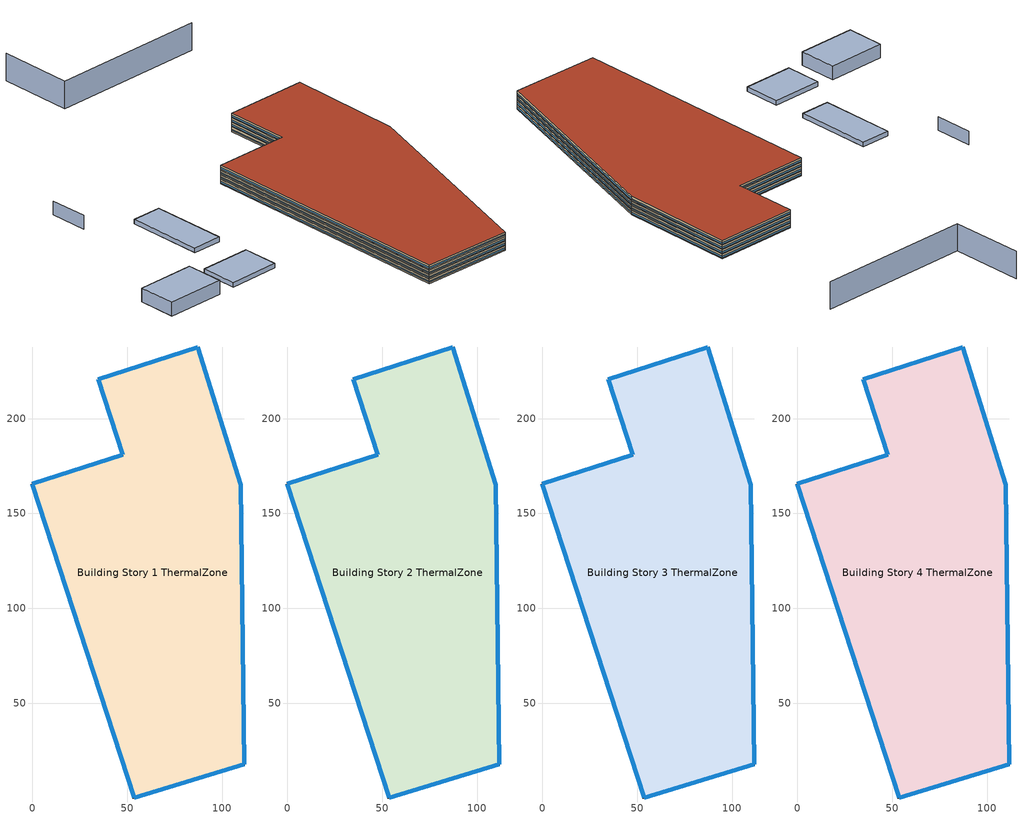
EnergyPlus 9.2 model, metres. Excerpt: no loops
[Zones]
Building Story 1 ThermalZone
 floor ground (Typical Insulated Carpeted 8in Slab Floor): 109.88,165.12 111.61,17.73 53.73,0 0,165.55 47.59,180.88 34.63,220.81 87.23,237.76 z0
 wall outside (Typical Insulated Exterior Mass Wall R-12.5): 111.61,17.73 109.88,165.12 87.23,237.76 34.63,220.81 47.59,180.88 0,165.55 53.73,0 111.61,17.73 z0:3
 window (U 0.48 SHGC 0.40 Dbl Ref-D Clr 6mm/13mm): 111.61,17.76 109.88,165.09 / 53.75,0.01 111.58,17.72 / 0.01,165.52 53.72,0.02 / 47.56,180.87 0.02,165.55 / 34.64,220.79 47.58,180.9 / 87.2,237.75 34.65,220.82 / 109.87,165.14 87.24,237.73 z0.76:1.66
 ceiling adiabatic (Typical IEAD Roof R-31.25): 87.23,237.76 34.63,220.81 47.59,180.88 0,165.55 53.73,0 111.61,17.73 109.88,165.12 z3
Building Story 2 ThermalZone
 floor adiabatic (Typical Interior Floor): 109.88,165.12 111.61,17.73 53.73,0 0,165.55 47.59,180.88 34.63,220.81 87.23,237.76 z3
 wall outside (Typical Insulated Exterior Mass Wall R-12.5): 111.61,17.73 109.88,165.12 87.23,237.76 34.63,220.81 47.59,180.88 0,165.55 53.73,0 111.61,17.73 z3:6
 window (U 0.48 SHGC 0.40 Dbl Ref-D Clr 6mm/13mm): 111.61,17.76 109.88,165.09 / 53.75,0.01 111.58,17.72 / 0.01,165.52 53.72,0.02 / 47.56,180.87 0.02,165.55 / 34.64,220.79 47.58,180.9 / 87.2,237.75 34.65,220.82 / 109.87,165.14 87.24,237.73 z3.76:4.66
 ceiling adiabatic (Typical Interior Ceiling): 87.23,237.76 34.63,220.81 47.59,180.88 0,165.55 53.73,0 111.61,17.73 109.88,165.12 z6
Building Story 3 ThermalZone
 floor adiabatic (Typical Insulated Carpeted 8in Slab Floor): 109.88,165.12 111.61,17.73 53.73,0 0,165.55 47.59,180.88 34.63,220.81 87.23,237.76 z6
 wall outside (Typical Insulated Exterior Mass Wall R-12.5): 111.61,17.73 109.88,165.12 87.23,237.76 34.63,220.81 47.59,180.88 0,165.55 53.73,0 111.61,17.73 z6:9
 window (U 0.48 SHGC 0.40 Dbl Ref-D Clr 6mm/13mm): 111.61,17.76 109.88,165.09 / 53.75,0.01 111.58,17.72 / 0.01,165.52 53.72,0.02 / 47.56,180.87 0.02,165.55 / 34.64,220.79 47.58,180.9 / 87.2,237.75 34.65,220.82 / 109.87,165.14 87.24,237.73 z6.76:7.66
 ceiling adiabatic (Typical IEAD Roof R-31.25): 87.23,237.76 34.63,220.81 47.59,180.88 0,165.55 53.73,0 111.61,17.73 109.88,165.12 z9
Building Story 4 ThermalZone
 floor adiabatic (Typical Interior Floor): 109.88,165.12 111.61,17.73 53.73,0 0,165.55 47.59,180.88 34.63,220.81 87.23,237.76 z9
 wall outside (Typical Insulated Exterior Mass Wall R-12.5): 111.61,17.73 109.88,165.12 87.23,237.76 34.63,220.81 47.59,180.88 0,165.55 53.73,0 111.61,17.73 z9:12
 window (U 0.48 SHGC 0.40 Dbl Ref-D Clr 6mm/13mm): 111.61,17.76 109.88,165.09 / 53.75,0.01 111.58,17.72 / 0.01,165.52 53.72,0.02 / 47.56,180.87 0.02,165.55 / 34.64,220.79 47.58,180.9 / 87.2,237.75 34.65,220.82 / 109.87,165.14 87.24,237.73 z9.76:10.66
 roof outside (Typical IEAD Roof R-31.25): 87.23,237.76 34.63,220.81 47.59,180.88 0,165.55 53.73,0 111.61,17.73 109.88,165.12 z12
shading: -55.19,335.85 -39.94,289.65 / -39.94,289.65 58.52,321.9 z0:18; -96.7,150.22 -104.57,174.1 / -106.45,54.29 -98.57,30.41 / -98.57,30.41 -61.58,42.53 / -61.58,42.53 -69.46,66.41 / -69.46,66.41 -106.45,54.29 z0:9; -25.84,80.27 -58.14,69.69 / -58.14,69.69 -50.6,46.85 / -50.6,46.85 -18.3,57.43 / -18.3,57.43 -25.84,80.27 / -51.51,95.22 -32.75,101.37 / -32.75,101.37 -48.51,149.12 / -48.51,149.12 -67.26,142.98 / -67.26,142.98 -51.51,95.22 z0:3; -69.46,66.41 -106.45,54.29 -98.57,30.41 -61.58,42.53 z9; -61.58,42.53 -98.57,30.41 -106.45,54.29 -69.46,66.41 z0; -50.6,46.85 -58.14,69.69 -25.84,80.27 -18.3,57.43 z0; -18.3,57.43 -25.84,80.27 -58.14,69.69 -50.6,46.85 z3; -32.75,101.37 -51.51,95.22 -67.26,142.98 -48.51,149.12 z0; -48.51,149.12 -67.26,142.98 -51.51,95.22 -32.75,101.37 z3
[Building]
Mixed_use 1: Terrain=City
[Site:Location]
Buffalo Niagara Intl Ap_NY_USA: Latitude {deg}=42.8132; Longitude {deg}=-78.8479; Time Zone {hr}=-5; Elevation {m}=215
[Site:GroundTemperature:BuildingSurface]
19.527, 19.502, 19.536, 19.598, 20.002, 21.64, 22.225, 22.375, 21.449, 20.121, 19.802, 19.633
[Site:WaterMainsTemperature]
Calculation Method=Correlation; Annual Average Outdoor Air Temperature {C}=8.96667; Maximum Difference In Monthly Average Outdoor Air Temperatures {deltaC}=26.2
[SizingPeriod:DesignDay] Day of Month=21; Dry-Bulb Temperature Range Modifier Type=DefaultMultipliers; Humidity Condition Type=Wetbulb; Barometric Pressure {Pa}=98769; Rain Indicator=No; Snow Indicator=No; Daylight Saving Time Indicator=No
Name | Month | Day Type | Maximum Dry-Bulb Temperature {C} | Daily Dry-Bulb Temperature Range {deltaC} | Wetbulb or DewPoint at Maximum Dry-Bulb {C} | Wind Speed {m/s} | Wind Direction {deg} | Solar Model Indicator | ASHRAE Clear Sky Optical Depth for Beam Irradiance (taub) | ASHRAE Clear Sky Optical Depth for Diffuse Irradiance (taud) | Sky Clearness
Buffalo Niagara Intl Ap Ann Clg .4% Condns DB=>MWB 1 | 7 | SummerDesignDay | 30.3 | 9.3 | 21.8 | 5.7 | 240 | ASHRAETau | 0.462 | 2.001
Buffalo Niagara Intl Ap Ann Clg .4% Condns WB=>MDB 1 | 7 | SummerDesignDay | 27.8 | 9.3 | 23.8 | 5.7 | 240 | ASHRAETau | 0.462 | 2.001
Buffalo Niagara Intl Ap Ann Htg 99.6% Condns DB 1 | 1 | WinterDesignDay | -16.3 | 0 | -16.3 | 5.1 | 270 | ASHRAEClearSky |  |  | 0
[Material] Thermal Absorptance=0.9
Name | Roughness | Thickness {m} | Conductivity {W/m-K} | Density {kg/m3} | Specific Heat {J/kg-K} | Solar Absorptance | Visible Absorptance
1/2IN Gypsum | Smooth | 0.0127 | 0.16 | 784.9 | 830 | 0.4 | 0.4
100mm Normalweight concrete floor | MediumRough | 0.1016 | 2.31045 | 2322 | 832.557 | 0 | 0
1IN Stucco | Smooth | 0.0253 | 0.6918 | 1858 | 837 | 0.7 | 0.92
8 in. Normalweight Concrete Floor | MediumRough | 0.2032 | 2.31 | 2322 | 832 | 0.7 | 0.7
8IN CONCRETE HW RefBldg | Rough | 0.2032 | 1.311 | 2240 | 836.8 | 0.7 | 0.7
Metal Roof Surface | Smooth | 0.0008 | 45.28 | 7824 | 500 | 0.7 | 0.7
Roof Membrane | VeryRough | 0.0095 | 0.16 | 1121.29 | 1460 | 0.7 | 0.7
Std Wood 6inch 1; Std Wood 6inch 2 | MediumSmooth | 0.15 | 0.12 | 540 | 1210 | 0.7 | 0.7
[Material:NoMass] Roughness=Smooth; Thermal Absorptance=0.9; Solar Absorptance=0.7
Name | Thermal Resistance {m2-K/W} | Visible Absorptance
CP02 CARPET PAD; Typical Carpet Pad | 0.21648 | 0.8
Typical Insulation R-10.11 | 1.78074 | 0.7
Typical Insulation R-30.13 | 5.30668 | 0.7
[WindowMaterial:Gas]
AIR 13MM: Gas Type=Air; Thickness {m}=0.0127
[WindowMaterial:Glazing] Optical Data Type=SpectralAverage; Thickness {m}=0.006; Infrared Transmittance at Normal Incidence=0; Front Side Infrared Hemispherical Emissivity=0.84; Conductivity {W/m-K}=0.9; Dirt Correction Factor for Solar and Visible Transmittance=1; Solar Diffusing=No
Name | Solar Transmittance at Normal Incidence | Front Side Solar Reflectance at Normal Incidence | Back Side Solar Reflectance at Normal Incidence | Visible Transmittance at Normal Incidence | Front Side Visible Reflectance at Normal Incidence | Back Side Visible Reflectance at Normal Incidence | Back Side Infrared Hemispherical Emissivity
CLEAR 6MM | 0.775 | 0.071 | 0.071 | 0.881 | 0.08 | 0.08 | 0.84
REF D CLEAR 6MM | 0.429 | 0.308 | 0.379 | 0.334 | 0.453 | 0.505 | 0.82
[Construction]
InteriorFurnishings 1: Std Wood 6inch 1
InteriorFurnishings 2: Std Wood 6inch 2
Typical IEAD Roof R-31.25: Roof Membrane, Typical Insulation R-30.13, Metal Roof Surface
Typical Insulated Carpeted 8in Slab Floor: 8 in. Normalweight Concrete Floor, Typical Carpet Pad
Typical Insulated Exterior Mass Wall R-12.5: 1IN Stucco, 8IN CONCRETE HW RefBldg, Typical Insulation R-10.11, 1/2IN Gypsum
Typical Interior Ceiling: CP02 CARPET PAD, 100mm Normalweight concrete floor
Typical Interior Floor: 100mm Normalweight concrete floor, CP02 CARPET PAD
U 0.48 SHGC 0.40 Dbl Ref-D Clr 6mm/13mm: REF D CLEAR 6MM, AIR 13MM, CLEAR 6MM
[Zone]
Building Story 1 ThermalZone; Building Story 2 ThermalZone; Building Story 3 ThermalZone; Building Story 4 ThermalZone
[InternalMass]
Name | Construction | Zone or ZoneList | Surface Area {m2}
Building Story 1 Space Mass | InteriorFurnishings 2 | Building Story 1 ThermalZone | 34921.7
Building Story 2 Space Mass | InteriorFurnishings 2 | Building Story 2 ThermalZone | 34921.7
Building Story 3 Space Mass | InteriorFurnishings 2 | Building Story 3 ThermalZone | 34921.7
Building Story 4 Space Mass | InteriorFurnishings 2 | Building Story 4 ThermalZone | 34921.7
Building Story 4 Space Office OfficeLarge Data Center A  - Story Ground Mass; Building Story 4 Space Office OfficeLarge Data Center C  - Story Ground Mass | InteriorFurnishings 1 | Building Story 4 ThermalZone | 27.8136
Building Story 4 Space Office OfficeLarge Data Center B  - Story Ground Mass | InteriorFurnishings 1 | Building Story 4 ThermalZone | 600.9
Building Story 4 Space Office OfficeLarge Main Data Center A  - Story Ground Mass; Building Story 4 Space Office OfficeLarge Main Data Center C  - Story Ground Mass | InteriorFurnishings 1 | Building Story 4 ThermalZone | 50.0054
Building Story 4 Space Office OfficeLarge Main Data Center B  - Story Ground Mass | InteriorFurnishings 1 | Building Story 4 ThermalZone | 1080.34
Building Story 4 Space Office WholeBuilding - Lg Office A  - Story Ground Mass; Building Story 4 Space Office WholeBuilding - Lg Office C  - Story Ground Mass | InteriorFurnishings 1 | Building Story 4 ThermalZone | 1359.85
Building Story 4 Space Office WholeBuilding - Lg Office A end_a - Story Ground Mass; Building Story 4 Space Office WholeBuilding - Lg Office C end_a - Story Ground Mass | InteriorFurnishings 1 | Building Story 4 ThermalZone | 41.7843
Building Story 4 Space Office WholeBuilding - Lg Office B  - Story Ground Mass | InteriorFurnishings 1 | Building Story 4 ThermalZone | 29378.8
Building Story 4 Space Office WholeBuilding - Lg Office B end_a - Story Ground Mass | InteriorFurnishings 1 | Building Story 4 ThermalZone | 902.73
Building Story 2 Space Office WholeBuilding - Lg Office A  - Story Mid Mass; Building Story 2 Space Office WholeBuilding - Lg Office C  - Story Mid Mass | InteriorFurnishings 1 | Building Story 2 ThermalZone | 1395.88
Building Story 2 Space Office WholeBuilding - Lg Office A end_a - Story Mid Mass; Building Story 2 Space Office WholeBuilding - Lg Office A end_b - Story Mid Mass; Building Story 2 Space Office WholeBuilding - Lg Office C end_a - Story Mid Mass; Building Story 2 Space Office WholeBuilding - Lg Office C end_b - Story Mid Mass | InteriorFurnishings 1 | Building Story 2 ThermalZone | 41.7843
Building Story 2 Space Office WholeBuilding - Lg Office B  - Story Mid Mass | InteriorFurnishings 1 | Building Story 2 ThermalZone | 30157.3
Building Story 2 Space Office WholeBuilding - Lg Office B end_a - Story Mid Mass; Building Story 2 Space Office WholeBuilding - Lg Office B end_b - Story Mid Mass | InteriorFurnishings 1 | Building Story 2 ThermalZone | 902.73
Building Story 3 Space FullServiceRestaurant Dining A  - Story Mid2 Mass; Building Story 3 Space FullServiceRestaurant Dining C  - Story Mid2 Mass | InteriorFurnishings 1 | Building Story 3 ThermalZone | 630.477
Building Story 3 Space FullServiceRestaurant Dining A end_b - Story Mid2 Mass; Building Story 3 Space FullServiceRestaurant Dining C end_b - Story Mid2 Mass; Building Story 3 Space FullServiceRestaurant Kitchen A end_a - Story Mid2 Mass; Building Story 3 Space FullServiceRestaurant Kitchen C end_a - Story Mid2 Mass | InteriorFurnishings 1 | Building Story 3 ThermalZone | 41.7843
Building Story 3 Space FullServiceRestaurant Dining B  - Story Mid2 Mass | InteriorFurnishings 1 | Building Story 3 ThermalZone | 13621.2
Building Story 3 Space FullServiceRestaurant Dining B end_b - Story Mid2 Mass; Building Story 3 Space FullServiceRestaurant Kitchen B end_a - Story Mid2 Mass | InteriorFurnishings 1 | Building Story 3 ThermalZone | 902.73
Building Story 3 Space FullServiceRestaurant Kitchen A  - Story Mid2 Mass; Building Story 3 Space FullServiceRestaurant Kitchen C  - Story Mid2 Mass | InteriorFurnishings 1 | Building Story 3 ThermalZone | 765.403
Building Story 3 Space FullServiceRestaurant Kitchen B  - Story Mid2 Mass | InteriorFurnishings 1 | Building Story 3 ThermalZone | 16536.2
Building Story 1 Space FullServiceRestaurant Dining A  - Story Top Mass; Building Story 1 Space FullServiceRestaurant Dining C  - Story Top Mass | InteriorFurnishings 1 | Building Story 1 ThermalZone | 1395.88
Building Story 1 Space FullServiceRestaurant Dining A end_a - Story Top Mass; Building Story 1 Space FullServiceRestaurant Dining A end_b - Story Top Mass; Building Story 1 Space FullServiceRestaurant Dining C end_a - Story Top Mass; Building Story 1 Space FullServiceRestaurant Dining C end_b - Story Top Mass | InteriorFurnishings 1 | Building Story 1 ThermalZone | 41.7843
Building Story 1 Space FullServiceRestaurant Dining B  - Story Top Mass | InteriorFurnishings 1 | Building Story 1 ThermalZone | 30157.3
Building Story 1 Space FullServiceRestaurant Dining B end_a - Story Top Mass; Building Story 1 Space FullServiceRestaurant Dining B end_b - Story Top Mass | InteriorFurnishings 1 | Building Story 1 ThermalZone | 902.73
[Daylighting:Controls] Lighting Control Type=Stepped; Minimum Input Power Fraction for Continuous or ContinuousOff Dimming Control=0.3; Minimum Light Output Fraction for Continuous or ContinuousOff Dimming Control=0.2; Number of Stepped Control Steps=3; Probability Lighting will be Reset When Needed in Manual Stepped Control=1; Glare Calculation Azimuth Angle of View Direction Clockwise from Zone y-Axis {deg}=-0; Maximum Allowable Discomfort Glare Index=22
Name | Zone | Glare Calculation Daylighting Reference Point | Daylighting Reference Point Name 1 | Fraction of Zone Controlled by Reference Point 1 | Illuminance Setpoint at Reference Point 1 {lux} | Daylighting Reference Point Name 2 | Fraction of Zone Controlled by Reference Point 2 | Illuminance Setpoint at Reference Point 2 {lux}
Building Story 1 ThermalZone DaylightingControls | Building Story 1 ThermalZone | Building Story 1 Space Daylt Sensor 1 | Building Story 1 Space Daylt Sensor 1 | 0.057 | 300 | Building Story 1 Space Daylt Sensor 2 | 0.141 | 300
Building Story 2 ThermalZone DaylightingControls | Building Story 2 ThermalZone | Building Story 2 Space Daylt Sensor 1 | Building Story 2 Space Daylt Sensor 1 | 0.039 | 375 | Building Story 2 Space Daylt Sensor 2 | 0.045 | 375
Building Story 3 ThermalZone DaylightingControls | Building Story 3 ThermalZone | Building Story 3 Space Daylt Sensor 1 | Building Story 3 Space Daylt Sensor 1 | 0.057 | 375 | Building Story 3 Space Daylt Sensor 2 | 0.141 | 375
Building Story 4 ThermalZone DaylightingControls | Building Story 4 ThermalZone | Building Story 4 Space Daylt Sensor 1 | Building Story 4 Space Daylt Sensor 1 | 0.039 | 375 | Building Story 4 Space Daylt Sensor 2 | 0.045 | 375
[AvailabilityManager:NightCycle] Applicability Schedule=Always On Discrete; Control Type=CycleOnAny; Thermostat Tolerance {deltaC}=1; Cycling Run Time Control Type=FixedRunTime; Cycling Run Time {s}=1800
Name | Fan Schedule
Availability Manager Night Cycle 1 | 1 Zone VAV Occ Sch
Availability Manager Night Cycle 2 | 1 Zone VAV 1 Occ Sch
Availability Manager Night Cycle 3 | 1 Zone VAV 2 Occ Sch
Availability Manager Night Cycle 4 | 1 Zone VAV 3 Occ Sch
[AvailabilityManager:Scheduled] Schedule=Always On Discrete
1 Zone VAV OA System Availability Manager; 1 Zone VAV 1 OA System Availability Manager; 1 Zone VAV 2 OA System Availability Manager; 1 Zone VAV 3 OA System Availability Manager
[Exterior:Lights] Control Option=AstronomicalClock
Name | Schedule | Design Level {W}
Building Facades | Schedule Ruleset 1 | 2655.51
Main Entries | Schedule Ruleset 2 | 2256.552
Other Doors | Schedule Ruleset 2 | 4513.104
Parking Areas and Drives | Schedule Ruleset 2 | 176885
[EnergyManagementSystem:Sensor] Output:Variable or Output:Meter Index Key=Environment
Name | Output:Variable or Output:Meter
Mains_Water_Temp_Sen | Site Mains Water Temperature
OAT; OAT_1; OAT_2; OAT_3 | Site Outdoor Air Drybulb Temperature
[EnergyManagementSystem:Actuator] Actuated Component Control Type=Schedule Value
Name | Actuated Component Unique | Actuated Component Type
Mains_Water_Temp_Act | Mains Water Temperature | Schedule:Constant
SYS1ZoneVAV1ClgSch0; SYS1ZoneVAV3ClgSch0 | OfficeLarge CLGSETP_SCH_NO_SETBACK | Schedule:Year
SYS1ZoneVAV1HtgSch0; SYS1ZoneVAV3HtgSch0 | OfficeLarge HTGSETP_SCH_YES_OPTIMUM | Schedule:Year
SYS1ZoneVAV2ClgSch0 | RestaurantSitDown CLGSETP_KITCHEN_SCH_NO_OPTIMUM | Schedule:Year
SYS1ZoneVAV2HtgSch0 | RestaurantSitDown HTGSETP_KITCHEN_SCH_NO_OPTIMUM | Schedule:Year
SYS1ZoneVAVClgSch0 | RestaurantSitDown CLGSETP_SCH_NO_OPTIMUM | Schedule:Year
SYS1ZoneVAVHtgSch0 | RestaurantSitDown HTGSETP_SCH_NO_OPTIMUM | Schedule:Year
[EnergyManagementSystem:Program]
Mains_Water_Prg: SET Mains_Water_Temp_Act = Mains_Water_Temp_Sen
SYS1ZoneVAV1OptimumStartProg0: IF DaylightSavings==0 && DayOfWeek>1 && Hour==5 && OAT_1<23.9 && OAT_1>1.7; SET SYS1ZoneVAV1ClgSch0 = 29.4; SET SYS1ZoneVAV1HtgSch0 = 15.6; ELSEIF DaylightSavings==0 && DayOfWeek==1 && Hour==7 && OAT_1<23.9 && OAT_1>1.7; SET SYS1ZoneVAV1ClgSch0 = 29.4; SET SYS1ZoneVAV1HtgSch0 = 15.6; ELSEIF DaylightSavings==1 && DayOfWeek>1 && Hour==4 && OAT_1<23.9 && OAT_1>1.7; SET SYS1ZoneVAV1ClgSch0 = 29.4; SET SYS1ZoneVAV1HtgSch0 = 15.6; ELSEIF DaylightSavings==1 && DayOfWeek==1 && Hour==6 && OAT_1<23.9 && OAT_1>1.7; SET SYS1ZoneVAV1ClgSch0 = 29.4; SET SYS1ZoneVAV1HtgSch0 = 15.6; ELSE; SET SYS1ZoneVAV1ClgSch0 = NULL; SET SYS1ZoneVAV1HtgSch0 = NULL; ENDIF
SYS1ZoneVAV2OptimumStartProg0: IF DaylightSavings==0 && DayOfWeek>1 && Hour==5 && OAT_2<23.9 && OAT_2>1.7; SET SYS1ZoneVAV2ClgSch0 = 29.4; SET SYS1ZoneVAV2HtgSch0 = 15.6; ELSEIF DaylightSavings==0 && DayOfWeek==1 && Hour==7 && OAT_2<23.9 && OAT_2>1.7; SET SYS1ZoneVAV2ClgSch0 = 29.4; SET SYS1ZoneVAV2HtgSch0 = 15.6; ELSEIF DaylightSavings==1 && DayOfWeek>1 && Hour==4 && OAT_2<23.9 && OAT_2>1.7; SET SYS1ZoneVAV2ClgSch0 = 29.4; SET SYS1ZoneVAV2HtgSch0 = 15.6; ELSEIF DaylightSavings==1 && DayOfWeek==1 && Hour==6 && OAT_2<23.9 && OAT_2>1.7; SET SYS1ZoneVAV2ClgSch0 = 29.4; SET SYS1ZoneVAV2HtgSch0 = 15.6; ELSE; SET SYS1ZoneVAV2ClgSch0 = NULL; SET SYS1ZoneVAV2HtgSch0 = NULL; ENDIF
SYS1ZoneVAV3OptimumStartProg0: IF DaylightSavings==0 && DayOfWeek>1 && Hour==5 && OAT_3<23.9 && OAT_3>1.7; SET SYS1ZoneVAV3ClgSch0 = 29.4; SET SYS1ZoneVAV3HtgSch0 = 15.6; ELSEIF DaylightSavings==0 && DayOfWeek==1 && Hour==7 && OAT_3<23.9 && OAT_3>1.7; SET SYS1ZoneVAV3ClgSch0 = 29.4; SET SYS1ZoneVAV3HtgSch0 = 15.6; ELSEIF DaylightSavings==1 && DayOfWeek>1 && Hour==4 && OAT_3<23.9 && OAT_3>1.7; SET SYS1ZoneVAV3ClgSch0 = 29.4; SET SYS1ZoneVAV3HtgSch0 = 15.6; ELSEIF DaylightSavings==1 && DayOfWeek==1 && Hour==6 && OAT_3<23.9 && OAT_3>1.7; SET SYS1ZoneVAV3ClgSch0 = 29.4; SET SYS1ZoneVAV3HtgSch0 = 15.6; ELSE; SET SYS1ZoneVAV3ClgSch0 = NULL; SET SYS1ZoneVAV3HtgSch0 = NULL; ENDIF
SYS1ZoneVAVOptimumStartProg0: IF DaylightSavings==0 && DayOfWeek>1 && Hour==5 && OAT<23.9 && OAT>1.7; SET SYS1ZoneVAVClgSch0 = 29.4; SET SYS1ZoneVAVHtgSch0 = 15.6; ELSEIF DaylightSavings==0 && DayOfWeek==1 && Hour==7 && OAT<23.9 && OAT>1.7; SET SYS1ZoneVAVClgSch0 = 29.4; SET SYS1ZoneVAVHtgSch0 = 15.6; ELSEIF DaylightSavings==1 && DayOfWeek>1 && Hour==4 && OAT<23.9 && OAT>1.7; SET SYS1ZoneVAVClgSch0 = 29.4; SET SYS1ZoneVAVHtgSch0 = 15.6; ELSEIF DaylightSavings==1 && DayOfWeek==1 && Hour==6 && OAT<23.9 && OAT>1.7; SET SYS1ZoneVAVClgSch0 = 29.4; SET SYS1ZoneVAVHtgSch0 = 15.6; ELSE; SET SYS1ZoneVAVClgSch0 = NULL; SET SYS1ZoneVAVHtgSch0 = NULL; ENDIF
[EnergyManagementSystem:ProgramCallingManager]
Mains_Water_Prg_Mgr: BeginTimestepBeforePredictor; Mains_Water_Prg
SYS1ZoneVAV1OptimumStartCallingManager0: BeginTimestepBeforePredictor; SYS1ZoneVAV1OptimumStartProg0
SYS1ZoneVAV2OptimumStartCallingManager0: BeginTimestepBeforePredictor; SYS1ZoneVAV2OptimumStartProg0
SYS1ZoneVAV3OptimumStartCallingManager0: BeginTimestepBeforePredictor; SYS1ZoneVAV3OptimumStartProg0
SYS1ZoneVAVOptimumStartCallingManager0: BeginTimestepBeforePredictor; SYS1ZoneVAVOptimumStartProg0
[Schedule:Day:Interval]
RestaurantSitDown HTGSETP_SCH_NO_OPTIMUM Default|Sat|Wkdy Day; RestaurantSitDown HTGSETP_SCH_NO_OPTIMUM Default: No, 04:00, 15.6, 24:00, 21
RestaurantSitDown HTGSETP_SCH_NO_OPTIMUM Summer Design Day; OfficeLarge HTGSETP_SCH_YES_OPTIMUM Default; OfficeLarge HTGSETP_SCH_YES_OPTIMUM Summer Design Day; RestaurantSitDown HTGSETP_KITCHEN_SCH_NO_OPTIMUM Summer Design Day: No, 24:00, 15.6
RestaurantSitDown HTGSETP_SCH_NO_OPTIMUM Winter Design Day: No, 24:00, 21
RestaurantSitDown CLGSETP_SCH_NO_OPTIMUM Default|Sat|Wkdy Day; RestaurantSitDown CLGSETP_SCH_NO_OPTIMUM Default: No, 04:00, 30, 24:00, 24
RestaurantSitDown CLGSETP_SCH_NO_OPTIMUM Summer Design Day: No, 05:00, 30, 06:00, 26, 24:00, 24
RestaurantSitDown CLGSETP_SCH_NO_OPTIMUM Winter Design Day; RestaurantSitDown CLGSETP_KITCHEN_SCH_NO_OPTIMUM Winter Design Day: No, 24:00, 30
1 Zone VAV Occ Sch Default; 1 Zone VAV 2 Occ Sch Default: No, 07:00, 0, 24:00, 1
1 Zone VAV Occ Sch Summer Design Day; 1 Zone VAV Occ Sch Winter Design Day; 1 Zone VAV 1 Occ Sch Summer Design Day; 1 Zone VAV 1 Occ Sch Winter Design Day; 1 Zone VAV 2 Occ Sch Summer Design Day; 1 Zone VAV 2 Occ Sch Winter Design Day; 1 Zone VAV 3 Occ Sch Summer Design Day; 1 Zone VAV 3 Occ Sch Winter Design Day: No, 24:00, 1
OfficeLarge HTGSETP_SCH_YES_OPTIMUM Wkdy Day: No, 04:00, 15.6, 05:00, 17.8, 06:00, 20, 22:00, 21, 24:00, 15.6
OfficeLarge HTGSETP_SCH_YES_OPTIMUM Sat Day: No, 04:00, 15.6, 05:00, 17.8, 06:00, 20, 17:00, 21, 24:00, 15.6
OfficeLarge HTGSETP_SCH_YES_OPTIMUM Winter Design Day: No, 05:00, 15.6, 06:00, 17.6, 07:00, 19.6, 22:00, 21, 24:00, 15.6
OfficeLarge CLGSETP_SCH_NO_SETBACK Default|WntrDsn|Sat|Wkdy Day; OfficeLarge CLGSETP_SCH_NO_SETBACK Default; OfficeLarge CLGSETP_SCH_NO_SETBACK Winter Design Day: No, 24:00, 24
OfficeLarge CLGSETP_SCH_NO_SETBACK Summer Design Day: No, 05:00, 26.7, 06:00, 25.7, 07:00, 25, 22:00, 24, 24:00, 26.7
1 Zone VAV 1 Occ Sch Default; 1 Zone VAV 3 Occ Sch Default: No, 07:00, 0, 18:00, 1, 24:00, 0
1 Zone VAV 1 Occ Sch Saturday; 1 Zone VAV 3 Occ Sch Saturday: No, 08:00, 0, 12:00, 1, 24:00, 0
1 Zone VAV 1 Occ Sch Sunday; 1 Zone VAV 3 Occ Sch Sunday: No, 24:00, 0
RestaurantSitDown HTGSETP_KITCHEN_SCH_NO_OPTIMUM Default|Sat|Wkdy Day; RestaurantSitDown HTGSETP_KITCHEN_SCH_NO_OPTIMUM Default: No, 01:00, 19, 04:00, 15.6, 24:00, 19
RestaurantSitDown HTGSETP_KITCHEN_SCH_NO_OPTIMUM Winter Design Day: No, 24:00, 19
RestaurantSitDown CLGSETP_KITCHEN_SCH_NO_OPTIMUM Default|Sat|Wkdy Day; RestaurantSitDown CLGSETP_KITCHEN_SCH_NO_OPTIMUM Default: No, 01:00, 26, 04:00, 30, 24:00, 26
RestaurantSitDown CLGSETP_KITCHEN_SCH_NO_OPTIMUM Summer Design Day: No, 01:00, 26, 05:00, 30, 06:00, 28, 24:00, 26
Schedule Day 52: No, 06:00, 0, 24:00, 1
Schedule Day 53: No, 06:00, 0.7, 24:00, 1
[Schedule:Week:Daily]
RestaurantSitDown HTGSETP_SCH_NO_OPTIMUM Week Rule - Jan1-Jan5: RestaurantSitDown HTGSETP_SCH_NO_OPTIMUM Default, RestaurantSitDown HTGSETP_SCH_NO_OPTIMUM Default, RestaurantSitDown HTGSETP_SCH_NO_OPTIMUM Default|Sat|Wkdy Day, RestaurantSitDown HTGSETP_SCH_NO_OPTIMUM Default|Sat|Wkdy Day, RestaurantSitDown HTGSETP_SCH_NO_OPTIMUM Default|Sat|Wkdy Day, RestaurantSitDown HTGSETP_SCH_NO_OPTIMUM Default|Sat|Wkdy Day, RestaurantSitDown HTGSETP_SCH_NO_OPTIMUM Default|Sat|Wkdy Day, RestaurantSitDown HTGSETP_SCH_NO_OPTIMUM Default, RestaurantSitDown HTGSETP_SCH_NO_OPTIMUM Summer Design Day, RestaurantSitDown HTGSETP_SCH_NO_OPTIMUM Winter Design Day, RestaurantSitDown HTGSETP_SCH_NO_OPTIMUM Default, RestaurantSitDown HTGSETP_SCH_NO_OPTIMUM Default
RestaurantSitDown HTGSETP_SCH_NO_OPTIMUM Week Rule - Jan6-Dec31: RestaurantSitDown HTGSETP_SCH_NO_OPTIMUM Default, RestaurantSitDown HTGSETP_SCH_NO_OPTIMUM Default|Sat|Wkdy Day, RestaurantSitDown HTGSETP_SCH_NO_OPTIMUM Default|Sat|Wkdy Day, RestaurantSitDown HTGSETP_SCH_NO_OPTIMUM Default|Sat|Wkdy Day, RestaurantSitDown HTGSETP_SCH_NO_OPTIMUM Default|Sat|Wkdy Day, RestaurantSitDown HTGSETP_SCH_NO_OPTIMUM Default|Sat|Wkdy Day, RestaurantSitDown HTGSETP_SCH_NO_OPTIMUM Default|Sat|Wkdy Day, RestaurantSitDown HTGSETP_SCH_NO_OPTIMUM Default, RestaurantSitDown HTGSETP_SCH_NO_OPTIMUM Summer Design Day, RestaurantSitDown HTGSETP_SCH_NO_OPTIMUM Winter Design Day, RestaurantSitDown HTGSETP_SCH_NO_OPTIMUM Default, RestaurantSitDown HTGSETP_SCH_NO_OPTIMUM Default
RestaurantSitDown CLGSETP_SCH_NO_OPTIMUM Week Rule - Jan1-Jan5: RestaurantSitDown CLGSETP_SCH_NO_OPTIMUM Default, RestaurantSitDown CLGSETP_SCH_NO_OPTIMUM Default, RestaurantSitDown CLGSETP_SCH_NO_OPTIMUM Default|Sat|Wkdy Day, RestaurantSitDown CLGSETP_SCH_NO_OPTIMUM Default|Sat|Wkdy Day, RestaurantSitDown CLGSETP_SCH_NO_OPTIMUM Default|Sat|Wkdy Day, RestaurantSitDown CLGSETP_SCH_NO_OPTIMUM Default|Sat|Wkdy Day, RestaurantSitDown CLGSETP_SCH_NO_OPTIMUM Default|Sat|Wkdy Day, RestaurantSitDown CLGSETP_SCH_NO_OPTIMUM Default, RestaurantSitDown CLGSETP_SCH_NO_OPTIMUM Summer Design Day, RestaurantSitDown CLGSETP_SCH_NO_OPTIMUM Winter Design Day, RestaurantSitDown CLGSETP_SCH_NO_OPTIMUM Default, RestaurantSitDown CLGSETP_SCH_NO_OPTIMUM Default
RestaurantSitDown CLGSETP_SCH_NO_OPTIMUM Week Rule - Jan6-Dec31: RestaurantSitDown CLGSETP_SCH_NO_OPTIMUM Default, RestaurantSitDown CLGSETP_SCH_NO_OPTIMUM Default|Sat|Wkdy Day, RestaurantSitDown CLGSETP_SCH_NO_OPTIMUM Default|Sat|Wkdy Day, RestaurantSitDown CLGSETP_SCH_NO_OPTIMUM Default|Sat|Wkdy Day, RestaurantSitDown CLGSETP_SCH_NO_OPTIMUM Default|Sat|Wkdy Day, RestaurantSitDown CLGSETP_SCH_NO_OPTIMUM Default|Sat|Wkdy Day, RestaurantSitDown CLGSETP_SCH_NO_OPTIMUM Default|Sat|Wkdy Day, RestaurantSitDown CLGSETP_SCH_NO_OPTIMUM Default, RestaurantSitDown CLGSETP_SCH_NO_OPTIMUM Summer Design Day, RestaurantSitDown CLGSETP_SCH_NO_OPTIMUM Winter Design Day, RestaurantSitDown CLGSETP_SCH_NO_OPTIMUM Default, RestaurantSitDown CLGSETP_SCH_NO_OPTIMUM Default
1 Zone VAV Occ Sch Week Rule - Jan1-Dec31: 1 Zone VAV Occ Sch Default, 1 Zone VAV Occ Sch Default, 1 Zone VAV Occ Sch Default, 1 Zone VAV Occ Sch Default, 1 Zone VAV Occ Sch Default, 1 Zone VAV Occ Sch Default, 1 Zone VAV Occ Sch Default, 1 Zone VAV Occ Sch Default, 1 Zone VAV Occ Sch Summer Design Day, 1 Zone VAV Occ Sch Winter Design Day, 1 Zone VAV Occ Sch Default, 1 Zone VAV Occ Sch Default
OfficeLarge HTGSETP_SCH_YES_OPTIMUM Week Rule - Jan1-Jan5: OfficeLarge HTGSETP_SCH_YES_OPTIMUM Default, OfficeLarge HTGSETP_SCH_YES_OPTIMUM Default, OfficeLarge HTGSETP_SCH_YES_OPTIMUM Wkdy Day, OfficeLarge HTGSETP_SCH_YES_OPTIMUM Wkdy Day, OfficeLarge HTGSETP_SCH_YES_OPTIMUM Wkdy Day, OfficeLarge HTGSETP_SCH_YES_OPTIMUM Wkdy Day, OfficeLarge HTGSETP_SCH_YES_OPTIMUM Sat Day, OfficeLarge HTGSETP_SCH_YES_OPTIMUM Default, OfficeLarge HTGSETP_SCH_YES_OPTIMUM Summer Design Day, OfficeLarge HTGSETP_SCH_YES_OPTIMUM Winter Design Day, OfficeLarge HTGSETP_SCH_YES_OPTIMUM Default, OfficeLarge HTGSETP_SCH_YES_OPTIMUM Default
OfficeLarge HTGSETP_SCH_YES_OPTIMUM Week Rule - Jan6-Dec31: OfficeLarge HTGSETP_SCH_YES_OPTIMUM Default, OfficeLarge HTGSETP_SCH_YES_OPTIMUM Wkdy Day, OfficeLarge HTGSETP_SCH_YES_OPTIMUM Wkdy Day, OfficeLarge HTGSETP_SCH_YES_OPTIMUM Wkdy Day, OfficeLarge HTGSETP_SCH_YES_OPTIMUM Wkdy Day, OfficeLarge HTGSETP_SCH_YES_OPTIMUM Wkdy Day, OfficeLarge HTGSETP_SCH_YES_OPTIMUM Sat Day, OfficeLarge HTGSETP_SCH_YES_OPTIMUM Default, OfficeLarge HTGSETP_SCH_YES_OPTIMUM Summer Design Day, OfficeLarge HTGSETP_SCH_YES_OPTIMUM Winter Design Day, OfficeLarge HTGSETP_SCH_YES_OPTIMUM Default, OfficeLarge HTGSETP_SCH_YES_OPTIMUM Default
OfficeLarge CLGSETP_SCH_NO_SETBACK Week Rule - Jan1-Jan5: OfficeLarge CLGSETP_SCH_NO_SETBACK Default, OfficeLarge CLGSETP_SCH_NO_SETBACK Default, OfficeLarge CLGSETP_SCH_NO_SETBACK Default|WntrDsn|Sat|Wkdy Day, OfficeLarge CLGSETP_SCH_NO_SETBACK Default|WntrDsn|Sat|Wkdy Day, OfficeLarge CLGSETP_SCH_NO_SETBACK Default|WntrDsn|Sat|Wkdy Day, OfficeLarge CLGSETP_SCH_NO_SETBACK Default|WntrDsn|Sat|Wkdy Day, OfficeLarge CLGSETP_SCH_NO_SETBACK Default|WntrDsn|Sat|Wkdy Day, OfficeLarge CLGSETP_SCH_NO_SETBACK Default, OfficeLarge CLGSETP_SCH_NO_SETBACK Summer Design Day, OfficeLarge CLGSETP_SCH_NO_SETBACK Winter Design Day, OfficeLarge CLGSETP_SCH_NO_SETBACK Default, OfficeLarge CLGSETP_SCH_NO_SETBACK Default
OfficeLarge CLGSETP_SCH_NO_SETBACK Week Rule - Jan6-Dec31: OfficeLarge CLGSETP_SCH_NO_SETBACK Default, OfficeLarge CLGSETP_SCH_NO_SETBACK Default|WntrDsn|Sat|Wkdy Day, OfficeLarge CLGSETP_SCH_NO_SETBACK Default|WntrDsn|Sat|Wkdy Day, OfficeLarge CLGSETP_SCH_NO_SETBACK Default|WntrDsn|Sat|Wkdy Day, OfficeLarge CLGSETP_SCH_NO_SETBACK Default|WntrDsn|Sat|Wkdy Day, OfficeLarge CLGSETP_SCH_NO_SETBACK Default|WntrDsn|Sat|Wkdy Day, OfficeLarge CLGSETP_SCH_NO_SETBACK Default|WntrDsn|Sat|Wkdy Day, OfficeLarge CLGSETP_SCH_NO_SETBACK Default, OfficeLarge CLGSETP_SCH_NO_SETBACK Summer Design Day, OfficeLarge CLGSETP_SCH_NO_SETBACK Winter Design Day, OfficeLarge CLGSETP_SCH_NO_SETBACK Default, OfficeLarge CLGSETP_SCH_NO_SETBACK Default
1 Zone VAV 1 Occ Sch Week Rule - Jan1-Jan5: 1 Zone VAV 1 Occ Sch Default, 1 Zone VAV 1 Occ Sch Default, 1 Zone VAV 1 Occ Sch Default, 1 Zone VAV 1 Occ Sch Default, 1 Zone VAV 1 Occ Sch Default, 1 Zone VAV 1 Occ Sch Default, 1 Zone VAV 1 Occ Sch Saturday, 1 Zone VAV 1 Occ Sch Default, 1 Zone VAV 1 Occ Sch Summer Design Day, 1 Zone VAV 1 Occ Sch Winter Design Day, 1 Zone VAV 1 Occ Sch Default, 1 Zone VAV 1 Occ Sch Default
1 Zone VAV 1 Occ Sch Week Rule - Jan6-Dec31: 1 Zone VAV 1 Occ Sch Sunday, 1 Zone VAV 1 Occ Sch Default, 1 Zone VAV 1 Occ Sch Default, 1 Zone VAV 1 Occ Sch Default, 1 Zone VAV 1 Occ Sch Default, 1 Zone VAV 1 Occ Sch Default, 1 Zone VAV 1 Occ Sch Saturday, 1 Zone VAV 1 Occ Sch Default, 1 Zone VAV 1 Occ Sch Summer Design Day, 1 Zone VAV 1 Occ Sch Winter Design Day, 1 Zone VAV 1 Occ Sch Default, 1 Zone VAV 1 Occ Sch Default
RestaurantSitDown HTGSETP_KITCHEN_SCH_NO_OPTIMUM Week Rule - Jan1-Jan5: RestaurantSitDown HTGSETP_KITCHEN_SCH_NO_OPTIMUM Default, RestaurantSitDown HTGSETP_KITCHEN_SCH_NO_OPTIMUM Default, RestaurantSitDown HTGSETP_KITCHEN_SCH_NO_OPTIMUM Default|Sat|Wkdy Day, RestaurantSitDown HTGSETP_KITCHEN_SCH_NO_OPTIMUM Default|Sat|Wkdy Day, RestaurantSitDown HTGSETP_KITCHEN_SCH_NO_OPTIMUM Default|Sat|Wkdy Day, RestaurantSitDown HTGSETP_KITCHEN_SCH_NO_OPTIMUM Default|Sat|Wkdy Day, RestaurantSitDown HTGSETP_KITCHEN_SCH_NO_OPTIMUM Default|Sat|Wkdy Day, RestaurantSitDown HTGSETP_KITCHEN_SCH_NO_OPTIMUM Default, RestaurantSitDown HTGSETP_KITCHEN_SCH_NO_OPTIMUM Summer Design Day, RestaurantSitDown HTGSETP_KITCHEN_SCH_NO_OPTIMUM Winter Design Day, RestaurantSitDown HTGSETP_KITCHEN_SCH_NO_OPTIMUM Default, RestaurantSitDown HTGSETP_KITCHEN_SCH_NO_OPTIMUM Default
RestaurantSitDown HTGSETP_KITCHEN_SCH_NO_OPTIMUM Week Rule - Jan6-Dec31: RestaurantSitDown HTGSETP_KITCHEN_SCH_NO_OPTIMUM Default, RestaurantSitDown HTGSETP_KITCHEN_SCH_NO_OPTIMUM Default|Sat|Wkdy Day, RestaurantSitDown HTGSETP_KITCHEN_SCH_NO_OPTIMUM Default|Sat|Wkdy Day, RestaurantSitDown HTGSETP_KITCHEN_SCH_NO_OPTIMUM Default|Sat|Wkdy Day, RestaurantSitDown HTGSETP_KITCHEN_SCH_NO_OPTIMUM Default|Sat|Wkdy Day, RestaurantSitDown HTGSETP_KITCHEN_SCH_NO_OPTIMUM Default|Sat|Wkdy Day, RestaurantSitDown HTGSETP_KITCHEN_SCH_NO_OPTIMUM Default|Sat|Wkdy Day, RestaurantSitDown HTGSETP_KITCHEN_SCH_NO_OPTIMUM Default, RestaurantSitDown HTGSETP_KITCHEN_SCH_NO_OPTIMUM Summer Design Day, RestaurantSitDown HTGSETP_KITCHEN_SCH_NO_OPTIMUM Winter Design Day, RestaurantSitDown HTGSETP_KITCHEN_SCH_NO_OPTIMUM Default, RestaurantSitDown HTGSETP_KITCHEN_SCH_NO_OPTIMUM Default
RestaurantSitDown CLGSETP_KITCHEN_SCH_NO_OPTIMUM Week Rule - Jan1-Jan5: RestaurantSitDown CLGSETP_KITCHEN_SCH_NO_OPTIMUM Default, RestaurantSitDown CLGSETP_KITCHEN_SCH_NO_OPTIMUM Default, RestaurantSitDown CLGSETP_KITCHEN_SCH_NO_OPTIMUM Default|Sat|Wkdy Day, RestaurantSitDown CLGSETP_KITCHEN_SCH_NO_OPTIMUM Default|Sat|Wkdy Day, RestaurantSitDown CLGSETP_KITCHEN_SCH_NO_OPTIMUM Default|Sat|Wkdy Day, RestaurantSitDown CLGSETP_KITCHEN_SCH_NO_OPTIMUM Default|Sat|Wkdy Day, RestaurantSitDown CLGSETP_KITCHEN_SCH_NO_OPTIMUM Default|Sat|Wkdy Day, RestaurantSitDown CLGSETP_KITCHEN_SCH_NO_OPTIMUM Default, RestaurantSitDown CLGSETP_KITCHEN_SCH_NO_OPTIMUM Summer Design Day, RestaurantSitDown CLGSETP_KITCHEN_SCH_NO_OPTIMUM Winter Design Day, RestaurantSitDown CLGSETP_KITCHEN_SCH_NO_OPTIMUM Default, RestaurantSitDown CLGSETP_KITCHEN_SCH_NO_OPTIMUM Default
RestaurantSitDown CLGSETP_KITCHEN_SCH_NO_OPTIMUM Week Rule - Jan6-Dec31: RestaurantSitDown CLGSETP_KITCHEN_SCH_NO_OPTIMUM Default, RestaurantSitDown CLGSETP_KITCHEN_SCH_NO_OPTIMUM Default|Sat|Wkdy Day, RestaurantSitDown CLGSETP_KITCHEN_SCH_NO_OPTIMUM Default|Sat|Wkdy Day, RestaurantSitDown CLGSETP_KITCHEN_SCH_NO_OPTIMUM Default|Sat|Wkdy Day, RestaurantSitDown CLGSETP_KITCHEN_SCH_NO_OPTIMUM Default|Sat|Wkdy Day, RestaurantSitDown CLGSETP_KITCHEN_SCH_NO_OPTIMUM Default|Sat|Wkdy Day, RestaurantSitDown CLGSETP_KITCHEN_SCH_NO_OPTIMUM Default|Sat|Wkdy Day, RestaurantSitDown CLGSETP_KITCHEN_SCH_NO_OPTIMUM Default, RestaurantSitDown CLGSETP_KITCHEN_SCH_NO_OPTIMUM Summer Design Day, RestaurantSitDown CLGSETP_KITCHEN_SCH_NO_OPTIMUM Winter Design Day, RestaurantSitDown CLGSETP_KITCHEN_SCH_NO_OPTIMUM Default, RestaurantSitDown CLGSETP_KITCHEN_SCH_NO_OPTIMUM Default
1 Zone VAV 2 Occ Sch Week Rule - Jan1-Dec31: 1 Zone VAV 2 Occ Sch Default, 1 Zone VAV 2 Occ Sch Default, 1 Zone VAV 2 Occ Sch Default, 1 Zone VAV 2 Occ Sch Default, 1 Zone VAV 2 Occ Sch Default, 1 Zone VAV 2 Occ Sch Default, 1 Zone VAV 2 Occ Sch Default, 1 Zone VAV 2 Occ Sch Default, 1 Zone VAV 2 Occ Sch Summer Design Day, 1 Zone VAV 2 Occ Sch Winter Design Day, 1 Zone VAV 2 Occ Sch Default, 1 Zone VAV 2 Occ Sch Default
1 Zone VAV 3 Occ Sch Week Rule - Jan1-Jan5: 1 Zone VAV 3 Occ Sch Default, 1 Zone VAV 3 Occ Sch Default, 1 Zone VAV 3 Occ Sch Default, 1 Zone VAV 3 Occ Sch Default, 1 Zone VAV 3 Occ Sch Default, 1 Zone VAV 3 Occ Sch Default, 1 Zone VAV 3 Occ Sch Saturday, 1 Zone VAV 3 Occ Sch Default, 1 Zone VAV 3 Occ Sch Summer Design Day, 1 Zone VAV 3 Occ Sch Winter Design Day, 1 Zone VAV 3 Occ Sch Default, 1 Zone VAV 3 Occ Sch Default
1 Zone VAV 3 Occ Sch Week Rule - Jan6-Dec31: 1 Zone VAV 3 Occ Sch Sunday, 1 Zone VAV 3 Occ Sch Default, 1 Zone VAV 3 Occ Sch Default, 1 Zone VAV 3 Occ Sch Default, 1 Zone VAV 3 Occ Sch Default, 1 Zone VAV 3 Occ Sch Default, 1 Zone VAV 3 Occ Sch Saturday, 1 Zone VAV 3 Occ Sch Default, 1 Zone VAV 3 Occ Sch Summer Design Day, 1 Zone VAV 3 Occ Sch Winter Design Day, 1 Zone VAV 3 Occ Sch Default, 1 Zone VAV 3 Occ Sch Default
Schedule Ruleset 1 Week Rule - Jan1-Dec31: Schedule Day 52, Schedule Day 52, Schedule Day 52, Schedule Day 52, Schedule Day 52, Schedule Day 52, Schedule Day 52, Schedule Day 52, Schedule Day 52, Schedule Day 52, Schedule Day 52, Schedule Day 52
Schedule Ruleset 2 Week Rule - Jan1-Dec31: Schedule Day 53, Schedule Day 53, Schedule Day 53, Schedule Day 53, Schedule Day 53, Schedule Day 53, Schedule Day 53, Schedule Day 53, Schedule Day 53, Schedule Day 53, Schedule Day 53, Schedule Day 53
[Schedule:Year]
RestaurantSitDown HTGSETP_SCH_NO_OPTIMUM: RestaurantSitDown HTGSETP_SCH_NO_OPTIMUM Week Rule - Jan1-Jan5, 1, 1, 1, 5, RestaurantSitDown HTGSETP_SCH_NO_OPTIMUM Week Rule - Jan6-Dec31, 1, 6, 12, 31
RestaurantSitDown CLGSETP_SCH_NO_OPTIMUM: RestaurantSitDown CLGSETP_SCH_NO_OPTIMUM Week Rule - Jan1-Jan5, 1, 1, 1, 5, RestaurantSitDown CLGSETP_SCH_NO_OPTIMUM Week Rule - Jan6-Dec31, 1, 6, 12, 31
1 Zone VAV Occ Sch: 1 Zone VAV Occ Sch Week Rule - Jan1-Dec31, 1, 1, 12, 31
OfficeLarge HTGSETP_SCH_YES_OPTIMUM: OfficeLarge HTGSETP_SCH_YES_OPTIMUM Week Rule - Jan1-Jan5, 1, 1, 1, 5, OfficeLarge HTGSETP_SCH_YES_OPTIMUM Week Rule - Jan6-Dec31, 1, 6, 12, 31
OfficeLarge CLGSETP_SCH_NO_SETBACK: OfficeLarge CLGSETP_SCH_NO_SETBACK Week Rule - Jan1-Jan5, 1, 1, 1, 5, OfficeLarge CLGSETP_SCH_NO_SETBACK Week Rule - Jan6-Dec31, 1, 6, 12, 31
1 Zone VAV 1 Occ Sch: 1 Zone VAV 1 Occ Sch Week Rule - Jan1-Jan5, 1, 1, 1, 5, 1 Zone VAV 1 Occ Sch Week Rule - Jan6-Dec31, 1, 6, 12, 31
RestaurantSitDown HTGSETP_KITCHEN_SCH_NO_OPTIMUM: RestaurantSitDown HTGSETP_KITCHEN_SCH_NO_OPTIMUM Week Rule - Jan1-Jan5, 1, 1, 1, 5, RestaurantSitDown HTGSETP_KITCHEN_SCH_NO_OPTIMUM Week Rule - Jan6-Dec31, 1, 6, 12, 31
RestaurantSitDown CLGSETP_KITCHEN_SCH_NO_OPTIMUM: RestaurantSitDown CLGSETP_KITCHEN_SCH_NO_OPTIMUM Week Rule - Jan1-Jan5, 1, 1, 1, 5, RestaurantSitDown CLGSETP_KITCHEN_SCH_NO_OPTIMUM Week Rule - Jan6-Dec31, 1, 6, 12, 31
1 Zone VAV 2 Occ Sch: 1 Zone VAV 2 Occ Sch Week Rule - Jan1-Dec31, 1, 1, 12, 31
1 Zone VAV 3 Occ Sch: 1 Zone VAV 3 Occ Sch Week Rule - Jan1-Jan5, 1, 1, 1, 5, 1 Zone VAV 3 Occ Sch Week Rule - Jan6-Dec31, 1, 6, 12, 31
Schedule Ruleset 1: Schedule Ruleset 1 Week Rule - Jan1-Dec31, 1, 1, 12, 31
Schedule Ruleset 2: Schedule Ruleset 2 Week Rule - Jan1-Dec31, 1, 1, 12, 31
[Schedule:Constant]
Name | Hourly Value
Always On Discrete | 1
Mains Water Temperature | 10
